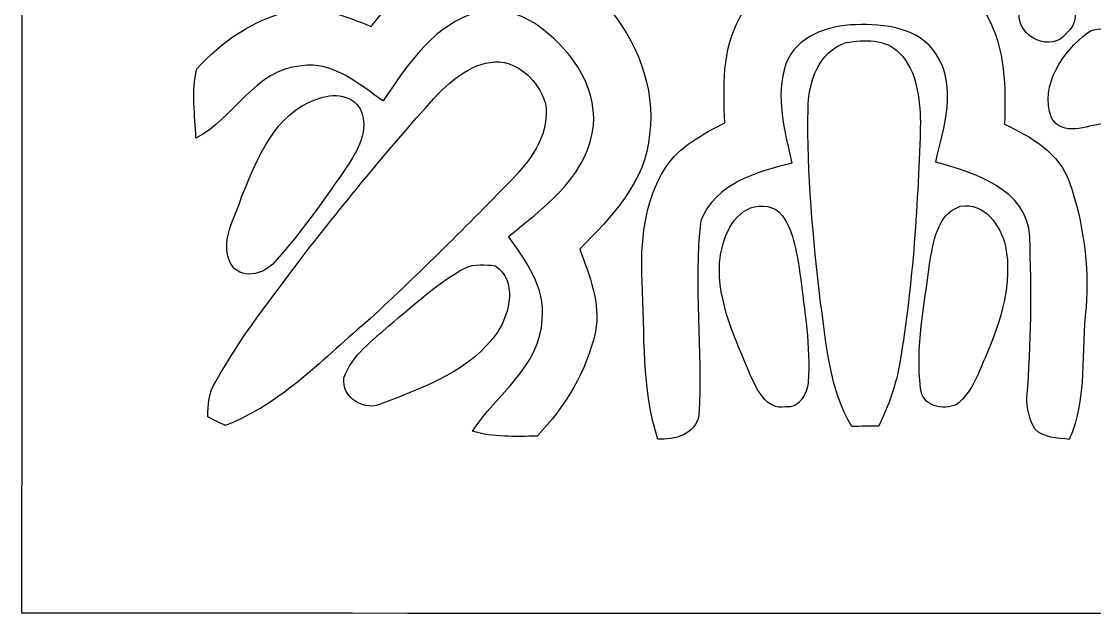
# Model space of a CAD drawing. Header units: centimetres. Extents: x -9.6 to 9.9, y -12.6 to 13.1.
# Drawn here: x -9.63 to -3.69, y -12.56 to -9.29 of the extents above; entities that cross this region are included whole.
import ezdxf

# ---------------------------------------------------------------- set-up
doc = ezdxf.new("R2010")
doc.units = ezdxf.units.CM
doc.header["$MEASUREMENT"] = 0
doc.layers.add('Camada 1', color=7, linetype='Continuous')

msp = doc.modelspace()

# ---------------------------------------------------------------- linework, layer by layer
at = {"layer": 'Camada 1', "color": 156}
for points, knots in [([(-9.62342, 13.06018), (-3.5814, 13.05912), (2.46027, 13.06018), (8.50194, 13.05983), (8.50194, 13.05983), (8.9662, 13.05771), (9.43081, 13.06371), (9.89507, 13.05701), (9.89507, 13.05701), (9.89717, 4.51979), (9.89541, -4.01742), (9.89576, -12.55501), (9.89576, -12.55501), (3.38912, -12.55783), (-3.11784, -12.55854), (-9.62448, -12.55465), (-9.62448, -12.55465), (-9.62342, -4.01637), (-9.62554, 4.52191), (-9.62342, 13.06018)], [0, 0, 0, 0, 0.1666667, 0.1666667, 0.1666667, 0.1666667, 0.3333333, 0.3333333, 0.3333333, 0.3333333, 0.5, 0.5, 0.5, 0.5, 0.6666667, 0.6666667, 0.6666667, 0.6666667, 1, 1, 1, 1]), ([(-7.6909, -9.31403), (-7.6909, -9.31403), (-7.6909, -9.31403), (-7.6909, -9.31403), (-7.6909, -9.31403), (-7.83271, -9.25617), (-7.98371, -9.19339), (-8.13999, -9.2276), (-8.13999, -9.2276), (-8.34001, -9.27452), (-8.51923, -9.39587), (-8.65505, -9.54792), (-8.65505, -9.54792), (-8.68644, -9.67246), (-8.66527, -9.80475), (-8.66034, -9.93174), (-8.66034, -9.93174), (-8.45008, -9.82345), (-8.33543, -9.54933), (-8.0772, -9.53169), (-8.0772, -9.53169), (-7.89869, -9.50453), (-7.7604, -9.63188), (-7.62494, -9.72502), (-7.62494, -9.72502), (-7.49935, -9.53981), (-7.36669, -9.3352), (-7.1494, -9.24947), (-7.1494, -9.24947), (-7.01428, -9.18951), (-6.8594, -9.2389), (-6.74758, -9.32461), (-6.74758, -9.32461), (-6.57083, -9.45727), (-6.42338, -9.67246), (-6.46818, -9.90389), (-6.46818, -9.90389), (-6.51756, -10.15965), (-6.74334, -10.31909), (-6.93103, -10.47537), (-6.93103, -10.47537), (-6.83506, -10.60979), (-6.72641, -10.75548), (-6.74511, -10.93116), (-6.74511, -10.93116), (-6.75534, -11.19363), (-6.99735, -11.34921), (-7.13139, -11.54994), (-7.13139, -11.54994), (-7.01569, -11.58699), (-6.89327, -11.57887), (-6.77333, -11.57851), (-6.77333, -11.57851), (-6.62023, -11.41659), (-6.4971, -11.22009), (-6.45054, -11.0003), (-6.45054, -11.0003), (-6.42055, -10.84262), (-6.4837, -10.68916), (-6.53767, -10.54452), (-6.53767, -10.54452), (-6.3634, -10.36778), (-6.16973, -10.17093), (-6.15068, -9.90917), (-6.15068, -9.90917), (-6.08646, -9.39341), (-6.55496, -8.85506), (-7.08306, -8.89881), (-7.08306, -8.89881), (-7.34342, -8.92033), (-7.54097, -9.11718), (-7.6909, -9.31403)], [0, 0, 0, 0, 0.0526316, 0.0526316, 0.0526316, 0.0526316, 0.1052632, 0.1052632, 0.1052632, 0.1052632, 0.1578947, 0.1578947, 0.1578947, 0.1578947, 0.2105263, 0.2105263, 0.2105263, 0.2105263, 0.2631579, 0.2631579, 0.2631579, 0.2631579, 0.3157895, 0.3157895, 0.3157895, 0.3157895, 0.3684211, 0.3684211, 0.3684211, 0.3684211, 0.4210526, 0.4210526, 0.4210526, 0.4210526, 0.4736842, 0.4736842, 0.4736842, 0.4736842, 0.5263158, 0.5263158, 0.5263158, 0.5263158, 0.5789474, 0.5789474, 0.5789474, 0.5789474, 0.6315789, 0.6315789, 0.6315789, 0.6315789, 0.6842105, 0.6842105, 0.6842105, 0.6842105, 0.7368421, 0.7368421, 0.7368421, 0.7368421, 0.7894737, 0.7894737, 0.7894737, 0.7894737, 0.8421053, 0.8421053, 0.8421053, 0.8421053, 0.8947368, 0.8947368, 0.8947368, 0.8947368, 1, 1, 1, 1]), ([(-5.65396, -9.26818), (-5.65396, -9.26818), (-5.65396, -9.26818), (-5.65396, -9.26818), (-5.65396, -9.26818), (-5.75098, -9.44491), (-5.74321, -9.65059), (-5.73439, -9.84532), (-5.73439, -9.84532), (-5.8554, -9.91022), (-5.98699, -9.97444), (-6.06354, -10.09438), (-6.06354, -10.09438), (-6.18067, -10.28064), (-6.20289, -10.50854), (-6.19195, -10.72373), (-6.19195, -10.72373), (-6.17784, -11.01478), (-6.19478, -11.31464), (-6.10517, -11.59544), (-6.10517, -11.59544), (-6.01203, -11.59791), (-5.89633, -11.5704), (-5.87833, -11.46245), (-5.87833, -11.46245), (-5.85716, -11.10509), (-5.91043, -10.74454), (-5.86775, -10.38789), (-5.86775, -10.38789), (-5.79049, -10.1854), (-5.55625, -10.11378), (-5.36327, -10.07004), (-5.36327, -10.07004), (-5.4049, -9.89153), (-5.45747, -9.69997), (-5.39644, -9.52005), (-5.39644, -9.52005), (-5.33858, -9.36519), (-5.16254, -9.30839), (-5.0112, -9.3038), (-5.0112, -9.3038), (-4.85174, -9.29745), (-4.65983, -9.32003), (-4.56494, -9.46643), (-4.56494, -9.46643), (-4.44746, -9.64812), (-4.52225, -9.87107), (-4.56812, -10.06333), (-4.56812, -10.06333), (-4.35575, -10.12225), (-4.06011, -10.21186), (-4.04812, -10.47644), (-4.04812, -10.47644), (-4.03754, -10.7717), (-4.0393, -11.06805), (-4.06364, -11.36261), (-4.06364, -11.36261), (-4.06505, -11.42293), (-4.05058, -11.48574), (-4.01954, -11.53795), (-4.01954, -11.53795), (-3.97157, -11.59087), (-3.89431, -11.58628), (-3.82939, -11.59651), (-3.82939, -11.59651), (-3.72604, -11.3658), (-3.76731, -11.10933), (-3.73627, -10.86555), (-3.73627, -10.86555), (-3.71827, -10.63342), (-3.7525, -10.396), (-3.82763, -10.17622), (-3.82763, -10.17622), (-3.88301, -10.01289), (-4.04001, -9.92258), (-4.18747, -9.85414), (-4.18747, -9.85414), (-4.18112, -9.652), (-4.18182, -9.43821), (-4.28342, -9.25688), (-4.28342, -9.25688), (-4.41184, -9.02229), (-4.67995, -8.89565), (-4.93854, -8.8773), (-4.93854, -8.8773), (-5.21935, -8.87482), (-5.52026, -9.01135), (-5.65396, -9.26818)], [0, 0, 0, 0, 0.0434783, 0.0434783, 0.0434783, 0.0434783, 0.0869565, 0.0869565, 0.0869565, 0.0869565, 0.1304348, 0.1304348, 0.1304348, 0.1304348, 0.173913, 0.173913, 0.173913, 0.173913, 0.2173913, 0.2173913, 0.2173913, 0.2173913, 0.2608696, 0.2608696, 0.2608696, 0.2608696, 0.3043478, 0.3043478, 0.3043478, 0.3043478, 0.3478261, 0.3478261, 0.3478261, 0.3478261, 0.3913043, 0.3913043, 0.3913043, 0.3913043, 0.4347826, 0.4347826, 0.4347826, 0.4347826, 0.4782609, 0.4782609, 0.4782609, 0.4782609, 0.5217391, 0.5217391, 0.5217391, 0.5217391, 0.5652174, 0.5652174, 0.5652174, 0.5652174, 0.6086957, 0.6086957, 0.6086957, 0.6086957, 0.6521739, 0.6521739, 0.6521739, 0.6521739, 0.6956522, 0.6956522, 0.6956522, 0.6956522, 0.7391304, 0.7391304, 0.7391304, 0.7391304, 0.7826087, 0.7826087, 0.7826087, 0.7826087, 0.826087, 0.826087, 0.826087, 0.826087, 0.8695652, 0.8695652, 0.8695652, 0.8695652, 0.9130435, 0.9130435, 0.9130435, 0.9130435, 1, 1, 1, 1]), ([(-4.00861, -9.10166), (-4.00861, -9.10166), (-4.00861, -9.10166), (-4.00861, -9.10166), (-4.00861, -9.10166), (-4.06011, -9.13024), (-4.11868, -9.17539), (-4.10598, -9.24277), (-4.10598, -9.24277), (-4.11797, -9.37331), (-3.9243, -9.46185), (-3.84422, -9.35073), (-3.84422, -9.35073), (-3.71968, -9.24806), (-3.86715, -9.03393), (-4.00861, -9.10166)], [0, 0, 0, 0, 0.2, 0.2, 0.2, 0.2, 0.4, 0.4, 0.4, 0.4, 0.6, 0.6, 0.6, 0.6, 1, 1, 1, 1]), ([(-3.72779, -9.3479), (-3.72779, -9.3479), (-3.72779, -9.3479), (-3.72779, -9.3479), (-3.72779, -9.3479), (-3.86749, -9.45373), (-3.99133, -9.63612), (-3.92852, -9.81779), (-3.92852, -9.81779), (-3.86186, -9.92857), (-3.73803, -9.85872), (-3.63889, -9.85237), (-3.63889, -9.85237), (-3.56305, -9.86613), (-3.47203, -9.93563), (-3.40606, -9.86189), (-3.40606, -9.86189), (-3.31187, -9.72714), (-3.38349, -9.55462), (-3.48085, -9.44421), (-3.48085, -9.44421), (-3.53659, -9.3726), (-3.63536, -9.28722), (-3.72779, -9.3479)], [0, 0, 0, 0, 0.1428571, 0.1428571, 0.1428571, 0.1428571, 0.2857143, 0.2857143, 0.2857143, 0.2857143, 0.4285714, 0.4285714, 0.4285714, 0.4285714, 0.5714286, 0.5714286, 0.5714286, 0.5714286, 0.7142857, 0.7142857, 0.7142857, 0.7142857, 1, 1, 1, 1]), ([(-5.06341, -9.40257), (-5.06341, -9.40257), (-5.06341, -9.40257), (-5.06341, -9.40257), (-5.06341, -9.40257), (-5.21616, -9.45091), (-5.27437, -9.62447), (-5.27402, -9.77053), (-5.27402, -9.77053), (-5.28179, -10.12825), (-5.24581, -10.48526), (-5.20488, -10.8405), (-5.20488, -10.8405), (-5.17172, -11.07263), (-5.15654, -11.31851), (-5.03202, -11.52455), (-5.03202, -11.52455), (-4.98298, -11.52384), (-4.93394, -11.52313), (-4.88492, -11.52277), (-4.88492, -11.52277), (-4.82811, -11.41165), (-4.78683, -11.29347), (-4.76673, -11.17035), (-4.76673, -11.17035), (-4.69123, -10.73114), (-4.66689, -10.28522), (-4.65208, -9.84074), (-4.65208, -9.84074), (-4.65842, -9.70915), (-4.67042, -9.55993), (-4.76778, -9.4608), (-4.76778, -9.4608), (-4.84363, -9.38176), (-4.96393, -9.3853), (-5.06341, -9.40257)], [0, 0, 0, 0, 0.1, 0.1, 0.1, 0.1, 0.2, 0.2, 0.2, 0.2, 0.3, 0.3, 0.3, 0.3, 0.4, 0.4, 0.4, 0.4, 0.5, 0.5, 0.5, 0.5, 0.6, 0.6, 0.6, 0.6, 0.7, 0.7, 0.7, 0.7, 0.8, 0.8, 0.8, 0.8, 1, 1, 1, 1]), ([(-7.31872, -9.68409), (-7.31872, -9.68409), (-7.31872, -9.68409), (-7.31872, -9.68409), (-7.31872, -9.68409), (-7.58331, -9.97444), (-7.83096, -10.27959), (-8.07332, -10.58862), (-8.07332, -10.58862), (-8.23983, -10.81193), (-8.41445, -11.03136), (-8.55027, -11.27548), (-8.55027, -11.27548), (-8.58908, -11.33403), (-8.59367, -11.40388), (-8.59437, -11.47197), (-8.59437, -11.47197), (-8.57037, -11.48396), (-8.5224, -11.50761), (-8.49841, -11.5196), (-8.49841, -11.5196), (-8.18303, -11.39895), (-7.94985, -11.14248), (-7.69725, -10.92904), (-7.69725, -10.92904), (-7.42209, -10.6754), (-7.15644, -10.41152), (-6.89609, -10.1427), (-6.89609, -10.1427), (-6.7952, -10.03582), (-6.6996, -9.89365), (-6.72747, -9.73949), (-6.72747, -9.73949), (-6.75886, -9.63188), (-6.84459, -9.54051), (-6.95395, -9.51194), (-6.95395, -9.51194), (-7.09682, -9.49147), (-7.22417, -9.58778), (-7.31872, -9.68409)], [0, 0, 0, 0, 0.0909091, 0.0909091, 0.0909091, 0.0909091, 0.1818182, 0.1818182, 0.1818182, 0.1818182, 0.2727273, 0.2727273, 0.2727273, 0.2727273, 0.3636364, 0.3636364, 0.3636364, 0.3636364, 0.4545455, 0.4545455, 0.4545455, 0.4545455, 0.5454545, 0.5454545, 0.5454545, 0.5454545, 0.6363636, 0.6363636, 0.6363636, 0.6363636, 0.7272727, 0.7272727, 0.7272727, 0.7272727, 0.8181818, 0.8181818, 0.8181818, 0.8181818, 1, 1, 1, 1]), ([(-7.99218, -9.7162), (-7.99218, -9.7162), (-7.99218, -9.7162), (-7.99218, -9.7162), (-7.99218, -9.7162), (-8.22501, -9.79311), (-8.32026, -10.04534), (-8.40634, -10.25243), (-8.40634, -10.25243), (-8.44303, -10.3692), (-8.52981, -10.49937), (-8.46878, -10.62214), (-8.46878, -10.62214), (-8.41939, -10.71845), (-8.28181, -10.68563), (-8.22395, -10.61473), (-8.22395, -10.61473), (-8.08249, -10.4581), (-7.96113, -10.28452), (-7.84048, -10.11166), (-7.84048, -10.11166), (-7.77804, -10.01888), (-7.70431, -9.9074), (-7.74347, -9.79099), (-7.74347, -9.79099), (-7.77628, -9.68903), (-7.90715, -9.67739), (-7.99218, -9.7162)], [0, 0, 0, 0, 0.125, 0.125, 0.125, 0.125, 0.25, 0.25, 0.25, 0.25, 0.375, 0.375, 0.375, 0.375, 0.5, 0.5, 0.5, 0.5, 0.625, 0.625, 0.625, 0.625, 0.75, 0.75, 0.75, 0.75, 1, 1, 1, 1]), ([(-5.59293, -10.31592), (-5.59293, -10.31592), (-5.59293, -10.31592), (-5.59293, -10.31592), (-5.59293, -10.31592), (-5.70793, -10.36637), (-5.75168, -10.50254), (-5.76403, -10.61861), (-5.76403, -10.61861), (-5.77603, -10.83768), (-5.67689, -11.04159), (-5.59399, -11.23879), (-5.59399, -11.23879), (-5.55659, -11.31922), (-5.50757, -11.43528), (-5.39784, -11.41589), (-5.39784, -11.41589), (-5.32377, -11.42753), (-5.27897, -11.34356), (-5.27332, -11.28077), (-5.27332, -11.28077), (-5.25955, -11.08251), (-5.29412, -10.88531), (-5.31707, -10.68882), (-5.31707, -10.68882), (-5.33681, -10.57556), (-5.34846, -10.45386), (-5.41689, -10.3579), (-5.41689, -10.3579), (-5.45677, -10.30427), (-5.53332, -10.29582), (-5.59293, -10.31592)], [0, 0, 0, 0, 0.1111111, 0.1111111, 0.1111111, 0.1111111, 0.2222222, 0.2222222, 0.2222222, 0.2222222, 0.3333333, 0.3333333, 0.3333333, 0.3333333, 0.4444444, 0.4444444, 0.4444444, 0.4444444, 0.5555556, 0.5555556, 0.5555556, 0.5555556, 0.6666667, 0.6666667, 0.6666667, 0.6666667, 0.7777778, 0.7777778, 0.7777778, 0.7777778, 1, 1, 1, 1]), ([(-4.4323, -10.30746), (-4.4323, -10.30746), (-4.4323, -10.30746), (-4.4323, -10.30746), (-4.4323, -10.30746), (-4.56459, -10.35156), (-4.58082, -10.51136), (-4.60304, -10.62848), (-4.60304, -10.62848), (-4.6295, -10.85461), (-4.68171, -11.08533), (-4.65137, -11.31322), (-4.65137, -11.31322), (-4.64679, -11.41095), (-4.5279, -11.43776), (-4.45206, -11.40283), (-4.45206, -11.40283), (-4.36421, -11.33474), (-4.33105, -11.22398), (-4.2873, -11.1266), (-4.2873, -11.1266), (-4.20652, -10.93927), (-4.14301, -10.73291), (-4.18182, -10.52724), (-4.18182, -10.52724), (-4.2097, -10.41435), (-4.29965, -10.28276), (-4.4323, -10.30746)], [0, 0, 0, 0, 0.125, 0.125, 0.125, 0.125, 0.25, 0.25, 0.25, 0.25, 0.375, 0.375, 0.375, 0.375, 0.5, 0.5, 0.5, 0.5, 0.625, 0.625, 0.625, 0.625, 0.75, 0.75, 0.75, 0.75, 1, 1, 1, 1]), ([(-7.16986, -10.64718), (-7.16986, -10.64718), (-7.16986, -10.64718), (-7.16986, -10.64718), (-7.16986, -10.64718), (-7.32508, -10.73114), (-7.45418, -10.85391), (-7.58966, -10.96539), (-7.58966, -10.96539), (-7.6849, -11.05005), (-7.79744, -11.13048), (-7.84153, -11.25573), (-7.84153, -11.25573), (-7.85812, -11.36473), (-7.723, -11.44869), (-7.62635, -11.39542), (-7.62635, -11.39542), (-7.39457, -11.30687), (-7.13705, -11.21516), (-6.99099, -11.00137), (-6.99099, -11.00137), (-6.92291, -10.89518), (-6.88269, -10.71986), (-7.00439, -10.6359), (-7.00439, -10.6359), (-7.05908, -10.62989), (-7.11799, -10.62567), (-7.16986, -10.64718)], [0, 0, 0, 0, 0.125, 0.125, 0.125, 0.125, 0.25, 0.25, 0.25, 0.25, 0.375, 0.375, 0.375, 0.375, 0.5, 0.5, 0.5, 0.5, 0.625, 0.625, 0.625, 0.625, 0.75, 0.75, 0.75, 0.75, 1, 1, 1, 1])]:
    msp.add_open_spline(points, degree=3, knots=knots, dxfattribs=at)

doc.saveas('drawing.dxf')
